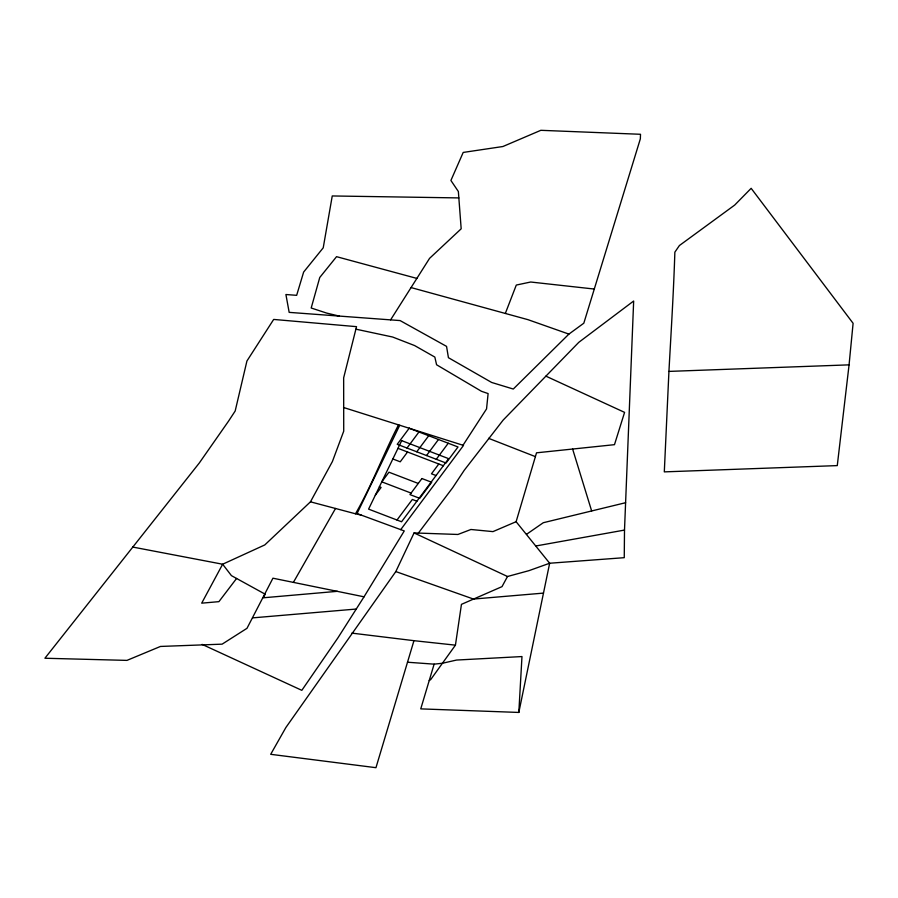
<?xml version="1.0" encoding="UTF-8"?>
<svg xmlns="http://www.w3.org/2000/svg" width="898" height="898" viewBox="0 0 898 898"><rect width="100%" height="100%" fill="white"/><g stroke="black" fill="none" stroke-linecap="round" stroke-linejoin="round"><path stroke-width="1.35" d="M132.702 547.05L222.648 564.225L264.787 544.929L310.461 501.825L332.395 461.55L343.721 431.163L343.653 377.845L356.528 326.659L273.677 319.43L246.928 361.007L235.175 411.026L228.552 421.128L199.277 463.02L44.9 658.245L126.955 660.389L160.461 646.448L222.12 644.158L246.995 628.308L272.936 578.2L364.027 596.811L404.268 530.942L357.045 513.555L399.722 425.259M418.389 533.075L452.738 487.625L464.277 470.226L503.149 420.096L578.795 342.329L633.662 301.01L624.503 530.078L624.256 557.68L549.655 563.237L528.967 570.657L507.505 576.494L414.068 532.929L395.816 571.566L285.89 727.492L270.691 754.309L375.959 767.689L413.956 640.678L455.432 645.157L461.449 604.354L502.004 586.641L507.505 576.494M668.931 371.402L664.307 471.877L837.273 465.602L849.07 364.857L853.1 323.302L751.155 188.322L734.699 205.07L679.404 245.536L674.858 252.17C673.612 292.063 671.12 331.564 668.931 371.402L849.07 364.857M434.127 664.15L420.747 708.881L518.82 712.44L521.974 656.561L456.554 660.052L442.433 663.252L434.127 664.15L407.501 662.23M518.82 712.44L549.655 563.237L516.114 521.704L536.521 452.817L614.479 444.667L624.581 412.373L545.894 376.15M505.327 313.447L516.294 285.059L530.696 282.017L594.285 289.044M398.499 424.866C383.367 454.164 371.963 485.167 355.496 513.791L310.461 501.825M293.455 582.286L335.526 508.459M390.608 319.856L429.558 258.366L461.179 228.799L458.362 191.51L450.908 180.464L463.2 152.436L502.902 146.52L540.843 130.311L640.51 134.285L640.341 138.842L583.812 323.201L568.905 334.101L513.286 389.036L491.666 382.469L448.428 357.696L446.553 346.381L400.093 320.575L289.167 312.369L285.912 294.522L296.654 295.33L303.636 272.072L323.224 247.814L332.249 195.955L458.844 197.919M364.027 596.811L337.917 637.872L301.829 690.337L202.106 644.382M462.998 445.262L486.548 408.916L488.108 393.571L481.474 391.292L436.585 364.768L434.834 357.078L414.629 345.573L392.617 337.019L355.9 329.173M455.432 645.157L430.67 679.629L429.233 680.527M406.985 448.046L418.951 431.994M375.319 495.213L381.089 487.479L379.383 486.817M407.546 451.997L400.239 461.808L392.841 458.968M416.751 451.784L428.716 435.743M426.516 455.533L438.482 439.492M436.282 459.282L448.248 443.242M397.006 520.021L412.339 499.468L416.897 501.207M438.796 463.997L431.489 473.796L436.035 475.536M400.721 529.64L463.514 445.419L343.53 407.49M236.578 578.469L218.91 601.649L201.691 603.164L222.648 564.225L231.437 575.64L265.202 594.207L263.294 597.787L337.39 591.322M526.52 534.321L543.301 522.715L625.603 502.712M516.114 521.704L492.957 531.616L470.934 529.483L457.913 534.467L414.068 532.929M536.106 545.939L624.503 530.078M252.551 617.88L356.248 609.046M543.481 593.107L473.471 599.056L395.816 571.566M351.848 633.124L413.956 640.678M355.496 513.791L361.254 515.104M339.276 316.096L326.614 313.076L311.191 308.003L319.755 277.482L336.548 256.671L416.863 278.414M411.06 287.573L527.957 319.666L568.905 334.101M397.982 448.338L443.343 465.736M418.266 483.45L388.969 472.213L381.785 481.844L411.082 493.081M488.579 438.325L535.388 456.622M572.621 449.045L591.647 510.94M401.698 440.649L368.595 509.121L401.563 521.772L448.63 458.654L401.698 440.649M409.185 428.245L397.23 444.297L446.048 463.031L458.014 446.98L409.185 428.245M421.925 478.533L409.959 494.585L419.725 498.334L431.691 482.282L421.925 478.533"/></g></svg>
